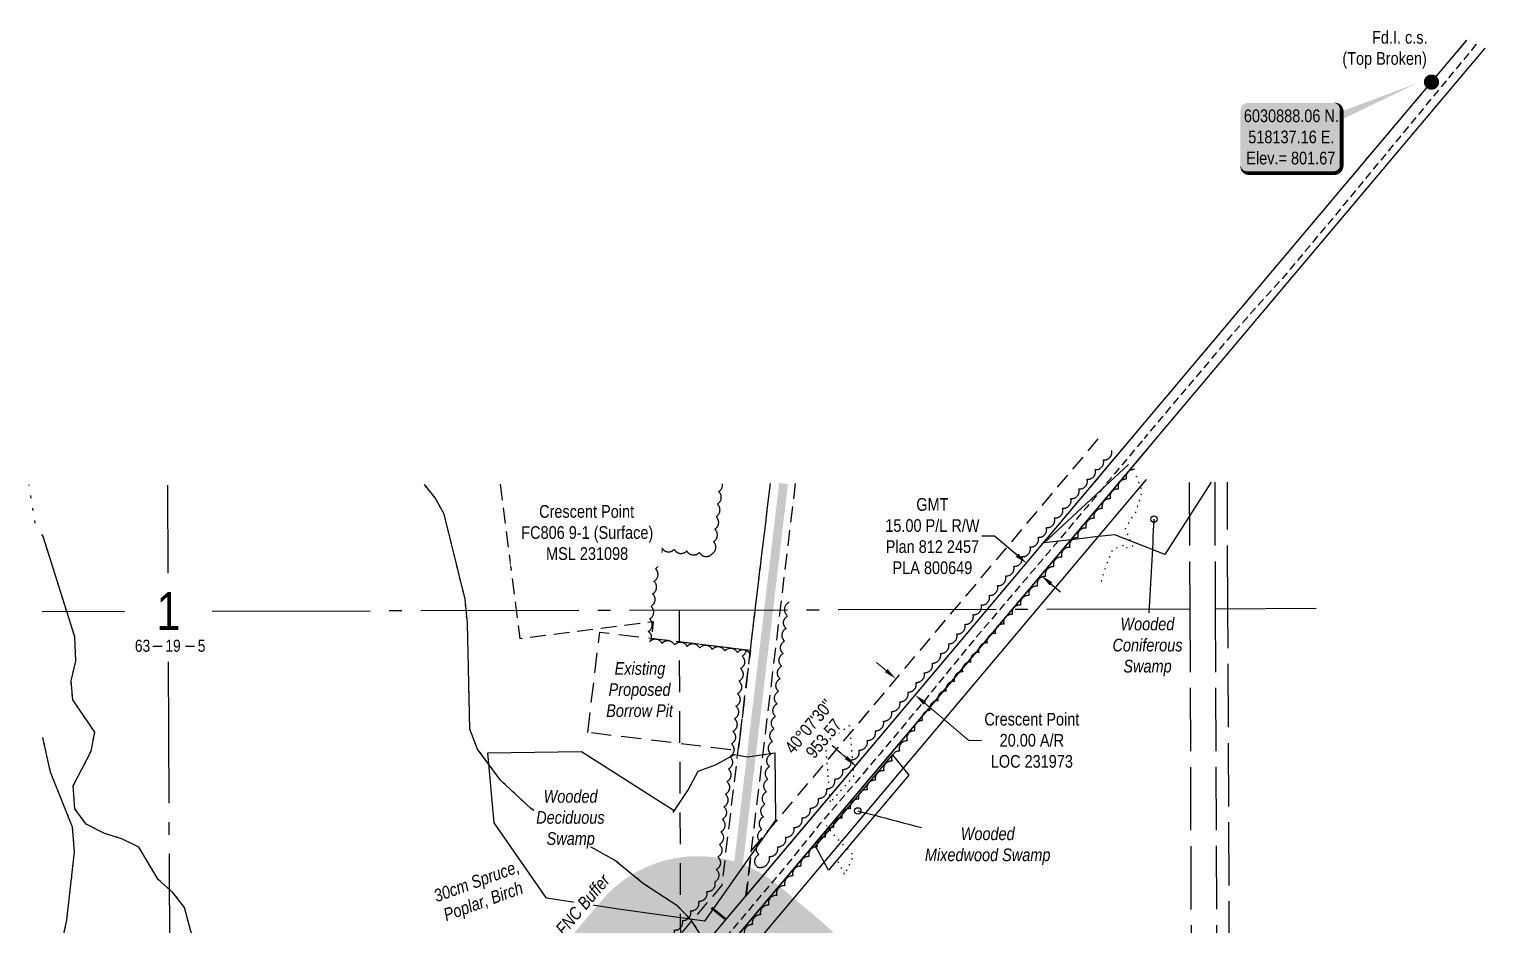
# Model space of a CAD drawing. Extents: x 516945 to 519694, y 6029528 to 6032244.
# Drawn here: x 517028 to 518179, y 6030222 to 6030930 of the extents above; entities that cross this region are included whole.
import ezdxf
from ezdxf.enums import TextEntityAlignment as Align

# ---------------------------------------------------------------- set-up
doc = ezdxf.new("R2010")
doc.units = 0
doc.header["$LTSCALE"] = 5
doc.header["$PDSIZE"] = 0.5
for name, pattern in [('0', [1, 1, 0]), ('foc-ACCESSROAD', [3.75, 2.5, -1.25]), ('foc-LSD', [8, 5, -3]), ('foc-QUARTERLINE', [33, 25, -3, 2, -3]), ('foc-TOPO', [1, 0.2, -0.8]), ('foc-UNSURVEYED', [12.5, 10, -2.5]), ('foc-WHEELTRACKS', [2, 0.4, -1.6]), ('HIDDEN2', [4.762499999999999, 3.175, -1.5875]), ('UG_PIPE', [1.875, 1.25, -0.625])]:
    doc.linetypes.add(name, pattern=pattern)
doc.layers.get('Defpoints').update_dxf_attribs({"color": 9})
for name, color, linetype in [('10', 1, 'Continuous'), ('9', 3, 'Continuous'), ('AS-PIPE-UG', 44, 'UG_PIPE'), ('AS-ROADS', 254, 'Continuous'), ('C-AR', 13, 'foc-ACCESSROAD'), ('C-RW', 13, 'Continuous'), ('C-WS', 13, 'foc-ACCESSROAD'), ('DETAIL-T', 7, 'Continuous'), ('F-RW', 190, 'Continuous'), ('F-WS-S', 190, 'Continuous'), ('L-BD', 7, 'Continuous'), ('L-MON', 1, 'Continuous'), ('L-SECLBL', 7, 'Continuous'), ('L-SECQ', 8, 'foc-QUARTERLINE'), ('L-SECTION-LSD', 7, 'foc-LSD'), ('L-USEC', 7, 'foc-UNSURVEYED'), ('P-BUFFER-H 30m', 51, 'Continuous'), ('P-BUFFER-T', 40, 'Continuous'), ('T-BUSH', 110, '0'), ('T-BUSH-T', 110, 'Continuous'), ('T-EXISTING TFA', 220, 'HIDDEN2'), ('T-EXISTING TFA-T', 220, 'Continuous'), ('T-GENERAL', 48, 'foc-TOPO'), ('T-VEGETATION CHANGE', 104, 'foc-TOPO'), ('T-WATER-P3', 160, 'foc-WHEELTRACKS'), ('WETLAND', 143, 'Continuous'), ('WETLAND-T', 146, 'Continuous')]:
    doc.layers.add(name, color=color, linetype=linetype)
for name, color, linetype, lineweight in [('AS-GENERAL', 48, 'Continuous', 18), ('C-RW-T', 13, 'Continuous', 9), ('C-WS-T', 13, 'Continuous', 9)]:
    doc.layers.add(name, color=color, linetype=linetype, lineweight=lineweight)
doc.styles.add('80', font='ARIALN.TTF', dxfattribs={"height": 10})
doc.styles.add('80CG', font='ARIALN.TTF', dxfattribs={"height": 10})
doc.styles.add('80L', font='ARIALN.TTF', dxfattribs={"height": 10})
doc.styles.add('80LS', font='ARIALNI.TTF', dxfattribs={"height": 10})
doc.styles.add('foc-LtypeFont', font='ARIALN.TTF', dxfattribs={"height": 7.349999999999999})
doc.styles.add('MtXpl_Arial_Narrow', font='ARIALNI.TTF')
doc.styles.add('SIMPLEX', font='ARIALN.TTF')
doc.linetypes.add('foc-TOPO-flowdirection-NOLINE', pattern='A,0,[">",foc-LtypeFont,S=0.3,R=0,X=0,Y=-0.945],-20,[">",foc-LtypeFont,S=0.3,R=0,X=0,Y=-0.945],0', length=20)
doc.dimstyles.new('Compass 5 000', dxfattribs={"dimscale": 5, "dimtxt": 9, "dimasz": 2, "dimexe": 0.2, "dimexo": 0.0625, "dimgap": 0.5, "dimtad": 0, "dimtih": 1, "dimtoh": 1, "dimzin": 0, "dimdsep": 46, "dimtxsty": '80CG', "dimcen": 0.1, "dimse1": 1, "dimse2": 1, "dimclrd": 256, "dimclrt": 256, "dimaunit": 1, "dimadec": 4, "dimazin": 0, "dimtfac": 0.06, "dimtofl": 0, "dimtmove": 0, "dimatfit": 1, "dimfxl": 0.2, "dimtolj": 1, "dimtzin": 0, "dimlwd": -1, "dimarcsym": 0})

# ---------------------------------------------------------------- blocks, each defined once
blk = doc.blocks.new('L-SECLBL')
at = {"layer": '9', "color": 7}
for p, q in [((-5.082139060913505, -27.83004804289613), (-12.28857354467345, -27.83004804289613)), ((20.70431141927111, -27.83004804289613), (13.49787693551116, -27.83004804289613))]:
    blk.add_line(p, q, dxfattribs=at)
at = {"layer": '10', "color": 2, "style": 'SIMPLEX'}
blk.add_attdef('SEC', text='', height=30, dxfattribs=at).set_placement((0, 0), align=Align.MIDDLE)
at = {"layer": '10', "color": 5, "style": '80L'}
blk.add_attdef('TWP', text='', height=9.5, dxfattribs=at).set_placement((-14.43410290347765, -27.36845155570791), align=Align.MIDDLE_RIGHT)
blk.add_attdef('RGE', text='', height=9.5, dxfattribs=at).set_placement((3.622123863462547, -27.36845155570791), align=Align.MIDDLE_CENTER)
blk.add_attdef('MER', text='', height=9.5, dxfattribs=at).set_placement((23.16775162027989, -27.36845155570791), align=Align.MIDDLE_LEFT)
blk = doc.blocks.new('*D31')
at = {"layer": 'Defpoints', "color": 0, "transparency": 16777216}
for p in [(517902.267903775, 6030608.710519779), (517913.7318356927, 6030599.05165126), (517817.1644484326, 6030507.702806908)]:
    blk.add_point(p, dxfattribs=at)
at = {"layer": 'F-WS-S', "transparency": 16777216}
for p, q in [((517791.5979213687, 6030529.243734153), (517781.5979213691, 6030529.243734154)), ((517809.5169903249, 6030514.146127829), (517791.5979213687, 6030529.243734153)), ((517836.275838458, 6030491.600617468), (517843.9232965657, 6030485.157296547))]:
    blk.add_line(p, q, dxfattribs=at)
for points in [[(517810.5908771451, 6030515.42070418), (517808.4431035044, 6030512.871551477), (517817.1644484326, 6030507.702806908)], [(517837.3497252781, 6030492.875193819), (517835.2019516374, 6030490.326041116), (517828.6283803503, 6030498.043938389)]]:
    blk.add_solid(points, dxfattribs=at)
at = {"layer": 'F-WS-S', "transparency": 16777216, "insert": (517742.5119732106, 6030529.243734154), "char_height": 10, "attachment_point": 5, "style": '80CG'}
blk.add_mtext('\\A1;GMT \\P15.00 P/L R/W\\PPlan 812 2457\\PPLA 800649', dxfattribs=at)
blk = doc.blocks.new('fdia')
at = {"color": 255, "const_width": 1}
blk.add_lwpolyline([(-0.5, 0, 1), (0.5, 0, 1)], format="xyb", close=True, dxfattribs=at)
blk = doc.blocks.new('Fdiaa')
blk.add_blockref('fdia', (0, 0))
blk = doc.blocks.new('fdib')
at = {"color": 1, "const_width": 1.6}
blk.add_lwpolyline([(-0.3999999999996362, 0, 0.9999999999999998), (0.3999999999996362, 0, 1)], format="xyb", close=True, dxfattribs=at)
at = {"color": 1}
blk.add_circle((0, 0), 0.8, dxfattribs=at)
blk = doc.blocks.new('Fdibb')
blk.add_blockref('fdib', (0, 0))
blk = doc.blocks.new('fdicc')
for name in ['Fdibb', 'Fdiaa']:
    blk.add_blockref(name, (0, 0))
blk = doc.blocks.new('FDI')
blk.add_blockref('fdicc', (0, 0))
blk = doc.blocks.new('*D32')
at = {"layer": 'C-RW-T', "transparency": 16777216}
for p, q in [((517705.9845319511, 6030422.980566849), (517698.3380227736, 6030429.42501387)), ((517736.562608033, 6030397.209487952), (517771.3886962156, 6030367.858201632)), ((517771.3886962156, 6030367.858201632), (517781.3886962156, 6030367.858201631))]:
    blk.add_line(p, q, dxfattribs=at)
for points in [[(517707.0586064546, 6030424.254985046), (517704.9104574476, 6030421.706148652), (517713.6310411287, 6030416.536119829)], [(517737.6366825365, 6030398.483906149), (517735.4885335295, 6030395.935069757), (517728.9160988554, 6030403.653934973)]]:
    blk.add_solid(points, dxfattribs=at)
at = {"layer": 'Defpoints', "color": 0, "transparency": 16777216}
for p in [(517713.6310411287, 6030416.536119829), (517697.4350683787, 6030397.319163917), (517712.7201261055, 6030384.436979061)]:
    blk.add_point(p, dxfattribs=at)
at = {"layer": 'C-RW-T', "transparency": 16777216, "insert": (517821.1499513318, 6030367.858201632), "char_height": 10, "attachment_point": 5, "style": '80CG'}
blk.add_mtext('\\A1;Crescent Point\\P20.00 A/R\\PLOC 231973', dxfattribs=at)
blk = doc.blocks.new('*U42')
h = blk.add_hatch(color=254)
edge = h.paths.add_edge_path()
edge.add_line((-33.99999999999998, -28.5), (33.99999999999998, -28.5))
edge.add_arc((33.99999999999999, -22.49999999999999), 6.000000000000007, 269.9999999999999, 359.9999999999999)
edge.add_line((39.99999999999999, -22.5), (39.99999999999999, 21))
edge.add_arc((33.99999999999999, 20.99999999999999), 6.000000000000007, 6.785183320455494e-14, 90.00000000000007)
edge.add_line((33.99999999999998, 27), (-33.99999999999998, 27))
edge.add_arc((-33.99999999999999, 20.99999999999999), 6.000000000000007, 89.99999999999993, 179.9999999999999)
edge.add_line((-39.99999999999999, 21), (-39.99999999999999, -22.5))
edge.add_arc((-33.99999999999999, -22.49999999999999), 6.000000000000007, 180, 270.0000000000001)
at = {"color": 1, "flags": 128}
blk.add_lwpolyline([(99.49107337271386, 42.47909325234304, 0, 9.999999999999998, 0), (0, 0, 4.999999999999999, 4.999999999999999, 0)], format="xyseb", dxfattribs=at)
blk.add_lwpolyline([(-33.99999999999998, -28.5, 3, 3, 0), (33.99999999999998, -28.5, 3, 3, 0.4142135623730951), (39.99999999999999, -22.5, 3, 3, 0), (39.99999999999999, 21, 3, 0, 0.4142135623730951), (33.99999999999998, 27, 0, 0, 0), (-33.99999999999998, 27, 0, 0, 0.4142135623730951), (-39.99999999999999, 21, 0, 0, 0), (-39.99999999999999, -22.5, 0, 3, 0.4142135623730951)], format="xyseb", close=True, dxfattribs=at)
at = {"color": 1, "style": '80'}
blk.add_attdef('ENTER_TEXT_001', (-35.98567530695772, -4.996589358799454), '', height=10, dxfattribs=at)

msp = doc.modelspace()

# ---------------------------------------------------------------- hatches: boundary and pattern name
at = {"layer": 'P-BUFFER-H 30m'}
h = msp.add_hatch(color=256, dxfattribs=at)
h.dxf.hatch_style = 1
edge = h.paths.add_edge_path()
edge.add_line((517488.276975547, 6030025.124852603), (517453.888555611, 6030054.112931739))
edge.add_arc((517518.3065093264, 6030130.531642809), 99.94744700022433, 139.874704484111, 229.8704348235247, ccw=False)
edge.add_line((517441.8829980708, 6030194.943901651), (517480.5303533762, 6030240.798008404))
edge.add_arc((517556.9538646322, 6030176.385749563), 99.94744699950077, 49.87470448378048, 139.8747044846265, ccw=False)
edge.add_line((517621.3661234744, 6030252.809260814), (517655.7567035395, 6030223.823744334))
edge.add_arc((517591.3444446969, 6030147.400233083), 99.94744699956232, -40.125295516339975, 49.87470448365309, ccw=False)
edge.add_line((517667.7679559527, 6030082.98797424), (517629.1206006474, 6030037.133867487))
edge.add_line((517629.1206006474, 6030037.133867483), (517629.1149470276, 6030037.127160116))
edge.add_arc((517552.6949292626, 6030101.543563669), 99.94744700016692, 229.8704348235757, 319.8715970655902, ccw=False)

# ---------------------------------------------------------------- linework, layer by layer
at = {"layer": 'AS-GENERAL', "const_width": 1.997898032573754, "flags": 128}
msp.add_lwpolyline([(517567.7429098795, 6030235.58359716), (517578.661167899, 6030226.792220558)], dxfattribs=at)
at = {"layer": 'AS-PIPE-UG', "flags": 128}
for points in [[(518172.5596697601, 6030917.957730726), (518094.5389999968, 6030823.440999948), (518059.0709999968, 6030780.534), (518020.2609999969, 6030734.123999949), (517978.8789999969, 6030688.189999949), (517919.0429999969, 6030617.389999948), (517909.9008579164, 6030606.444062413)], [(517908.3363713028, 6030604.570893893), (517864.4120000001, 6030551.979999949), (517864.426, 6030552.001999949), (517818.8700000001, 6030498.169999949), (517777.006, 6030449.325999977), (517736.1279999968, 6030399.200999949), (517700.8700000001, 6030356.949), (517653.8259999968, 6030302.062), (517625.048, 6030266.589999949), (517556.643, 6030185.666), (517503.796, 6030124.056999949), (517478.464, 6030093.253999949), (517419.6209999968, 6030023.240999949), (517352.6450000001, 6029945.474999948), (517291.334, 6029871.457), (517226.5169999968, 6029796.513999949), (517176.0429999969, 6029734.181999949), (517118.4369999968, 6029664.865), (517083.8240000001, 6029628.789), (517063.208, 6029602.085), (517041.8509664386, 6029576.620469318)]]:
    msp.add_lwpolyline(points, dxfattribs=at)
at = {"layer": 'AS-ROADS', "const_width": 6.99632129, "flags": 128}
for points in [[(517624.8114906015, 6030570.842858219), (517588.5319841504, 6030264.751961135)], [(517573.0869999968, 6030232.541999949), (517581.604, 6030243.885999949), (517586.0749999984, 6030252.712999949), (517588.5389999968, 6030264.891)], [(517439.4279369511, 6030077.499743121), (517573.0869999968, 6030232.541999949)]]:
    msp.add_lwpolyline(points, dxfattribs=at)
at = {"layer": 'C-AR', "flags": 128}
for points in [[(517903.8480636675, 6030611.215401476), (518137.1799999989, 6030888.07), (518165.1987462706, 6030921.303840362)], [(517873.4190044835, 6030606.128822554), (517599.5085419492, 6030281.126714685), (517595.1491899999, 6030244.935911073), (517902.2675764997, 6030609.340111076)], [(517614.1627812018, 6030570.812942015), (517575.9212774246, 6030253.376930708), (517454.6775440808, 6030109.521751456), (517143.5733427504, 6029740.489653619), (517136.5277833598, 6029739.889576177), (517099.4586291562, 6029695.918110418), (517077.3217992363, 6029692.718932769), (517051.9639719309, 6029709.452981474), (517041.363367039, 6029712.671103758)], [(517041.4789225167, 6029680.428660438), (517075.9857283696, 6029657.657049752), (517088.226, 6029643.614999949), (517470.0899999968, 6030096.586999949), (517595.0633299918, 6030245.054899585), (517634.3142086839, 6030570.869554905)]]:
    msp.add_lwpolyline(points, dxfattribs=at)
at = {"layer": 'C-RW', "flags": 128}
msp.add_lwpolyline([(517911.6239804864, 6030573.929823236), (517493.0165146861, 6030077.262683203), (517067.4167894876, 6029572.413932632), (517055.9543428627, 6029582.07705278), (517481.5529879965, 6030086.924522028), (517900.1602444628, 6030583.591413608)], dxfattribs=at)
at = {"layer": 'C-WS', "flags": 128}
msp.add_lwpolyline([(517400.6124167895, 6030570.212999244), (517416.2514489676, 6030448.306877881), (517521.779654708, 6030461.854116049), (517520.1789591122, 6030448.55453834), (517598.5710330189, 6030439.110648238), (517614.4372960681, 6030570.81371323)], dxfattribs=at)
at = {"layer": 'F-RW'}
for points in [[(517595.1534969425, 6030244.971666783), (518165.1914002216, 6030921.30717971)], [(518179.3670763343, 6030914.863237384), (517881.7855543172, 6030561.79030984)], [(517041.8081873683, 6029588.556742593), (517470.0899999968, 6030096.586999949), (517902.2653209421, 6030609.352055904)], [(517913.7240009911, 6030599.684466681), (517481.5535266859, 6030086.925161169), (517041.8911970468, 6029565.395271372)]]:
    msp.add_lwpolyline(points, dxfattribs=at)
at = {"layer": 'L-SECQ', "flags": 128}
for points in [[(517138.3326897966, 6030499.981408303), (517138.0670588131, 6030569.475411229)], [(517038.6499407734, 6030469.774917674), (517103.8134336357, 6030469.920164431)], [(517173.0588877281, 6030470.074509748), (517946.0147006259, 6030471.797396645)], [(517966.1208917166, 6030471.89684924), (518045.9609586681, 6030472.294739736)], [(517141.5501732554, 6029658.227927199), (517138.6001122753, 6030430.018716893)]]:
    msp.add_lwpolyline(points, dxfattribs=at)
at = {"layer": 'L-SECTION-LSD', "flags": 128}
msp.add_lwpolyline([(517542.2264340825, 6030470.897369112), (517545.4138541726, 6029656.270709664)], dxfattribs=at)
at = {"layer": 'L-USEC'}
for p, q in [((517945.613708011, 6030571.744111523), (517946.0147006259, 6030471.797396645)), ((517965.7200711202, 6030571.80059781), (517966.1209667177, 6030471.878064271)), ((517976.1738197745, 6030471.946948955), (517975.7729117367, 6030571.828839996)), ((517946.0147006259, 6030471.797396645), (517947.6366235882, 6030065.570433901)), ((517966.1209682798, 6030471.877673978), (517967.7428912421, 6030065.650711234)), ((517977.795043012, 6030065.721424659), (517976.1738197745, 6030471.946948955))]:
    msp.add_line(p, q, dxfattribs=at)
at = {"layer": 'T-BUSH', "flags": 128}
for points in [[(517604.109751978, 6030267.730790199, 0.5537913837726491), (517613.6399830129, 6030276.15357687, 0.52056705), (517620.0816678942, 6030283.795606377, 0.52056705), (517626.5233527786, 6030291.437635881, 0.52056705), (517632.9650376663, 6030299.079665384, 0.52056705), (517639.4067225482, 6030306.721694838, 0.52056705), (517645.8484074352, 6030314.363724343, 0.52056705), (517652.2900923172, 6030322.005753847, 0.52056705), (517658.7317772041, 6030329.647783351, 0.52056705), (517665.1734620861, 6030337.289812855, 0.52056705), (517671.6151469731, 6030344.931842411, 0.52056705), (517678.056831855, 6030352.573871916, 0.52056705), (517684.4985167388, 6030360.21590142, 0.52056705), (517690.9402016263, 6030367.857930924, 0.52056705), (517697.3818865077, 6030375.499960378, 0.52056705), (517703.8235713954, 6030383.141989882, 0.52056705), (517710.2652562766, 6030390.784019385, 0.52056705), (517716.7069411643, 6030398.42604889, 0.52056705), (517723.1486260455, 6030406.068078395, 0.52056705), (517729.5903109332, 6030413.71010795, 0.52056705), (517736.0319958144, 6030421.352137454, 0.52056705), (517742.4736806989, 6030428.994166959, 0.52056705), (517748.9153655853, 6030436.636196463, 0.52056705), (517755.3570504678, 6030444.278225916, 0.52056705), (517761.7987353554, 6030451.920255421, 0.52056705), (517768.2404202367, 6030459.562284925, 0.52056705), (517774.682105125, 6030467.204314429, 0.52056705), (517781.1237900056, 6030474.846343935, 0.52056705), (517787.565474894, 6030482.488373489, 0.52056705), (517794.0071597745, 6030490.130402993, 0.52056705), (517800.4488446597, 6030497.772432499, 0.52056705), (517806.8905295443, 6030505.414462003, 0.52056705), (517813.3322144286, 6030513.056491445, 0.52056705), (517819.7738993156, 6030520.69852096, 0.52056705), (517826.2155841975, 6030528.340550465, 0.52056705), (517832.6572690845, 6030535.982579969, 0.52056705), (517839.0989539658, 6030543.624609463, 0.52056705), (517845.5406388534, 6030551.266639029, 0.52056705), (517851.9823237347, 6030558.908668533, 0.52056705), (517858.4240086191, 6030566.550698037, 0.52056705), (517864.8656935036, 6030574.192727542, 0.52056705), (517871.307378388, 6030581.834756995, 0.52056705), (517877.7490632757, 6030589.476786499, 0.5158783787313964), (517884.2132515261, 6030597.031474782, 0.5158783787313964)], [(517902.2063735608, 6030581.915483782, 0.52056705), (517895.8604088234, 6030574.193848387, 0.52056705), (517889.5144440859, 6030566.472212997, 0.52056705), (517883.1684793487, 6030558.750577603, 0.52056705), (517876.8225146112, 6030551.028942203, 0.52056705), (517870.4495132472, 6030543.329747046, 0.52056705), (517864.0290069141, 6030535.669980734, 0.52056705), (517857.6085005813, 6030528.01021441, 0.52056705), (517851.1879942478, 6030520.350448092, 0.52056705), (517844.767487915, 6030512.690681775, 0.52056705), (517838.3469815816, 6030505.030915461, 0.52056705), (517831.9264752488, 6030497.371149139, 0.52056705), (517825.4876291465, 6030489.727172508, 0.52056705), (517818.867043123, 6030482.239665419, 0.52056705), (517812.2464570997, 6030474.75215834, 0.52056705), (517805.6258710764, 6030467.264651252, 0.52056705), (517799.0052850534, 6030459.777144169, 0.52056705), (517792.3846990298, 6030452.28963709, 0.52056705), (517785.7641130065, 6030444.802130001, 0.52056705), (517779.2619241095, 6030437.212014448, 0.52056705), (517772.7916037515, 6030429.594280139, 0.52056705), (517766.3212833939, 6030421.97654582, 0.52056705), (517759.8509630362, 6030414.358811505, 0.52056705), (517753.3806426789, 6030406.741077196, 0.52056705), (517746.9103223212, 6030399.123342876, 0.52056705), (517740.5273142499, 6030391.435894402, 0.52056705), (517734.530845266, 6030383.439815284, 0.52056705), (517728.5343762817, 6030375.443736156, 0.52056705), (517722.5379072977, 6030367.447657032, 0.52056705), (517716.5414383137, 6030359.451577914, 0.52056705), (517710.5449693301, 6030351.455498787, 0.52056705), (517704.1224305562, 6030343.806898243, 0.52056705), (517697.4957530939, 6030336.324781731, 0.52056705), (517690.8690756313, 6030328.842665223, 0.52056705), (517684.2423981687, 6030321.360548716, 0.52056705), (517677.6157207061, 6030313.878432209, 0.52056705), (517670.9890432435, 6030306.396315708, 0.52056705), (517664.3623657808, 6030298.9141992, 0.52056705), (517657.8269598896, 6030291.353444421, 0.52056705), (517651.4071244639, 6030283.69311579, 0.52056705), (517644.9872890379, 6030276.032787155, 0.52056705), (517638.5674536118, 6030268.372458525, 0.52056705), (517632.1476181858, 6030260.712129895, 0.52056705), (517625.7743203107, 6030253.013053853, 0.52056705), (517619.403863134, 6030245.311612621, 0.52056705), (517613.0334059576, 6030237.610171398, 0.52056705), (517606.6629487806, 6030229.908730166, 0.52056705), (517600.2924916039, 6030222.207288939, 0.52056705), (517593.9220344276, 6030214.505847717, 0.52056705), (517587.5515772506, 6030206.804406485, 0.52056705), (517581.1811200739, 6030199.102965262, 0.52056705), (517574.8106628975, 6030191.40152403, 0.52056705), (517568.4402057205, 6030183.700082807, 0.52056705), (517563.1867473176, 6030176.099054787, 0.52056705), (517570.8286184436, 6030169.657259438, 0.52056705), (517578.4704895691, 6030163.215464095, 0.52056705), (517586.1123606951, 6030156.773668741, 0.52056705), (517593.7542318205, 6030150.331873397, 0.52056705), (517592.7399266085, 6030143.152643679, 0.52056705), (517586.2978465097, 6030135.511012595, 0.52056705), (517579.8557664103, 6030127.869381512, 0.52056705), (517573.4136863115, 6030120.227750428, 0.52056705), (517566.9716062121, 6030112.586119345, 0.52056705), (517560.5295261133, 6030104.944488262, 0.52056705), (517554.0874460139, 6030097.302857178, 0.52056705), (517546.620009196, 6030101.697102216, 0.52056705), (517538.9781380897, 6030108.138897583, 0.52056705), (517531.3362669827, 6030114.580692959, 0.52056705), (517523.6943958761, 6030121.022488325, 0.52056705), (517516.4582918135, 6030122.523759832, 0.52056705), (517509.9698692029, 6030114.92143824, 0.52056705), (517503.481446593, 6030107.31911664, 0.52056705), (517496.9930239824, 6030099.716795044, 0.52056705), (517490.5046013722, 6030092.114473453, 0.52056705), (517484.000269558, 6030084.525815314, 0.52056705), (517477.4649367839, 6030076.963782051, 0.52056705), (517470.9296040102, 6030069.401748777, 0.52056705), (517464.3942712358, 6030061.839715513, 0.52056705), (517457.858938462, 6030054.27768224, 0.52056705), (517451.3236056876, 6030046.715648972, 0.52056705), (517444.7882729139, 6030039.153615709, 0.52056705), (517438.2529401395, 6030031.591582435, 0.52056705), (517431.7176073655, 6030024.029549172, 0.52056705), (517425.1822745917, 6030016.467515899, 0.52056705), (517418.6469418173, 6030008.905482631, 0.52056705), (517412.1116090436, 6030001.343449368, 0.52056705), (517405.5762762692, 6029993.781416094, 0.52056705), (517399.0409434951, 6029986.219382831, 0.52056705), (517392.5056107213, 6029978.657349558, 0.52056705), (517385.970277947, 6029971.095316295, 0.52056705), (517379.4349451732, 6029963.533283021, 0.52056705), (517372.8996123988, 6029955.971249753, 0.52056705), (517366.3642796251, 6029948.40921649, 0.52056705), (517359.8289468507, 6029940.847183216, 0.52056705), (517353.4631576935, 6029933.142140068, 0.52056705), (517347.1110159456, 6029925.425585347, 0.52056705), (517340.7588741976, 6029917.709030617, 0.52056705), (517334.4067324494, 6029909.992475891, 0.52056705), (517328.0545907014, 6029902.275921171, 0.52056705), (517321.7024489535, 6029894.55936644, 0.52056705), (517315.3503072056, 6029886.84281172, 0.52056705), (517308.9981654579, 6029879.126256994, 0.52056705), (517302.64602371, 6029871.409702264, 0.52056705), (517296.2483223171, 6029863.731495071, 0.52056705), (517289.7289199049, 6029856.155723572, 0.52056705), (517283.2095174928, 6029848.579952072, 0.52056705), (517276.6901150807, 6029841.004180574, 0.52056705), (517270.1707126686, 6029833.428409074, 0.52056705), (517263.6513102564, 6029825.852637576, 0.52056705), (517257.1319078439, 6029818.276866081, 0.52056705), (517250.6125054318, 6029810.701094582, 0.52056705), (517244.0931030197, 6029803.125323083, 0.52056705), (517237.5737006075, 6029795.549551584, 0.52056705), (517231.1321511723, 6029787.910747171, 0.52056705), (517225.0787685578, 6029779.957667232, 0.52056705), (517219.0253859436, 6029772.004587285, 0.52056705), (517212.9720033291, 6029764.051507345, 0.52056705), (517206.9186207142, 6029756.098427405, 0.52056705), (517200.8652380997, 6029748.145347469, 0.52056705), (517194.8118554852, 6029740.192267529, 0.52056705), (517188.758472871, 6029732.239187582, 0.52056705), (517182.5293334147, 6029724.4269889, 0.52056705), (517176.0844038574, 6029716.787760888, 0.52056705), (517169.6394743001, 6029709.148532871, 0.52056705), (517163.1945447428, 6029701.509304859, 0.52056705), (517156.7496151854, 6029693.870076846, 0.52056705), (517150.3046856281, 6029686.23084884, 0.52056705), (517143.8597560708, 6029678.591620828, 0.52056705), (517137.4148265134, 6029670.952392811, 0.52056705), (517130.9698969561, 6029663.313164799, 0.52056705), (517124.4238111577, 6029655.763551258, 0.52056705), (517117.617305481, 6029648.444644094, 0.52056705), (517110.8107998041, 6029641.125736933, 0.52056705), (517105.1260229055, 6029633.79468076, 0.52056705), (517111.7724141229, 6029626.330070567, 0.52056705), (517115.6988074594, 6029618.533958168, 0.52056705), (517118.9665801285, 6029610.337368952, 0.52056705), (517124.9955435134, 6029602.365761704, 0.52056705), (517128.4904821717, 6029597.744688964, 0.52056705)], [(517598.2124042839, 6030436.133734039, 0.5205670499911824), (517588.2893569515, 6030437.329163217, 0.52056705), (517578.3663096226, 6030438.52459234, 0.52056705), (517568.4432622931, 6030439.720021421, 0.52056705), (517558.5202149671, 6030440.9154506, 0.52056705), (517548.5971676379, 6030442.110879727, 0.52056705), (517538.6741203089, 6030443.306308803, 0.52056705), (517528.7510729762, 6030444.501737981, 0.52056705), (517518.828025647, 6030445.697167109, 0.52056705), (517517.7771134124, 6030453.892064931, 0.52056705), (517518.9239709203, 6030463.820843146, 0.52056705), (517520.070828435, 6030473.749621371, 0.52056705), (517521.2176859426, 6030483.678399592, 0.52056705), (517522.364543457, 6030493.607177812, 0.52056705), (517523.5114009652, 6030503.535956033, 0.52056705), (517524.6582584793, 6030513.464734252, 0.52056705), (517528.4287007229, 6030520.056618004, 0.52056705), (517538.3477213771, 6030518.828225336, 0.52056705), (517548.2667420248, 6030517.599832717, 0.52056705), (517558.1857626758, 6030516.371440126, 0.52056705), (517568.1047833302, 6030515.143047535, 0.52056705), (517569.3553605767, 6030524.812005742, 0.52056705), (517570.3894114425, 6030534.753165484, 0.52056705), (517571.4234623082, 6030544.694325265, 0.52056705), (517572.4575131743, 6030554.635485102, 0.52056705), (517573.4915640397, 6030564.576644838, 0.3079048606862061), (517576.5764183996, 6030570.707347877, 0.3079048606862061)], [(517604.109751978, 6030267.730790199, -0.52056705), (517605.305181096, 6030277.653837528, -0.52056705), (517606.500610217, 6030287.576884858, -0.52056705), (517607.6960393414, 6030297.499932188, -0.52056705), (517608.8914684593, 6030307.422979523, -0.52056705), (517610.0868975811, 6030317.346026849, -0.52056705), (517611.2823267054, 6030327.269074223, -0.52056705), (517612.4777558226, 6030337.192121509, -0.52056705), (517613.6731849437, 6030347.115168889, -0.52056705), (517614.8686140681, 6030357.038216168, -0.52056705), (517616.064043186, 6030366.961263549, -0.52056705), (517617.2594723071, 6030376.884310828, -0.52056705), (517618.4549014321, 6030386.80735821, -0.52056705), (517619.6503305493, 6030396.730405488, -0.52056705), (517620.8457596705, 6030406.65345287, -0.52056705), (517622.0411887948, 6030416.576500148, -0.52056705), (517623.2366179127, 6030426.499547529, -0.52056705), (517624.4320470369, 6030436.422594797, -0.52056705), (517625.6274761588, 6030446.345642189, -0.52056705), (517626.822905276, 6030456.268689468, -0.52056705), (517628.0183344004, 6030466.191736849, -0.52056705), (517629.3600853865, 6030477.329376276, -0.52056705)], [(517595.123984709, 6030438.911282536, -0.2363187753821752), (517591.9696210458, 6030434.452428102, -0.52056705), (517590.7741919273, 6030424.529380823, -0.52056705), (517589.5787628029, 6030414.606333441, -0.52056705), (517588.3833336818, 6030404.683286163, -0.52056705), (517587.187904564, 6030394.760238782, -0.52056705), (517585.99247544, 6030384.837191503, -0.52056705), (517584.7970463224, 6030374.914144122, -0.52056705), (517583.6016172007, 6030364.991096833, -0.52056705), (517582.4061880764, 6030355.068049463, -0.52056705), (517581.2107589585, 6030345.145002183, -0.52056705), (517580.0153298362, 6030335.221954802, -0.52056705), (517578.819900713, 6030325.298907523, -0.52056705), (517577.6244715959, 6030315.375860143, -0.52056705), (517576.4290424709, 6030305.452812864, -0.52056705), (517575.2336133498, 6030295.529765482, -0.52056705), (517574.0381842319, 6030285.606718204, -0.52056705), (517572.8427551076, 6030275.683670823, -0.52056705), (517571.6473259865, 6030265.760623544, -0.52056705), (517570.3833829066, 6030255.867362693, -0.52056705), (517563.9421920161, 6030248.224916814, -0.52056705), (517557.5010011255, 6030240.582470935, -0.52056705), (517551.0598102317, 6030232.940025057, -0.52056705), (517544.6186193412, 6030225.297579178, -0.52056705), (517538.1774284506, 6030217.6551333, -0.52056705), (517531.73623756, 6030210.012687421, -0.52056705), (517525.2950466694, 6030202.370241542, -0.52056705), (517518.8538557789, 6030194.727795664, -0.52056705), (517512.4126648883, 6030187.085349836, -0.52056705), (517505.9714739977, 6030179.442903958, -0.52056705), (517499.5302831072, 6030171.800458079, -0.52056705), (517493.0890922173, 6030164.1580122, -0.52056705), (517486.6479013292, 6030156.515566322, -0.52056705), (517480.2067104393, 6030148.873120443, -0.52056705), (517473.7655195481, 6030141.230674565, -0.52056705), (517467.3243286582, 6030133.588228686, -0.52056705), (517460.883137767, 6030125.945782796, -0.52056705), (517454.4419468771, 6030118.30333693, -0.52056705), (517448.0004105633, 6030110.661182161, -0.52056705), (517441.5582837279, 6030103.019525266, -0.52056705), (517435.1161568887, 6030095.377868268, -0.52056705), (517428.674030047, 6030087.736211373, -0.52056705), (517422.2319032085, 6030080.094554374, -0.52056705), (517415.7897763732, 6030072.452897478, -0.52056705), (517409.3476495347, 6030064.81124048, -0.52056705), (517402.9055226936, 6030057.169583534, -0.52056705), (517396.4633958545, 6030049.527926638, -0.52056705), (517390.0212690191, 6030041.88626964, -0.52056705), (517383.5791421806, 6030034.244612745, -0.52056705), (517377.1370153389, 6030026.602955746, -0.52056705), (517370.6948885004, 6030018.961298851, -0.52056705), (517364.2527616657, 6030011.319641854, -0.52056705), (517357.8106348272, 6030003.677984946, -0.52056705), (517351.3685079849, 6029996.036327959, -0.52056705), (517344.9263811463, 6029988.394671013, -0.52056705), (517338.484254311, 6029980.753014082, -0.52056705), (517332.0421274725, 6029973.111357119, -0.52056705), (517325.6000006308, 6029965.469700224, -0.52056705), (517319.1578737929, 6029957.828043225, -0.52056705), (517312.7157469569, 6029950.18638633, -0.52056705), (517306.2736201156, 6029942.544729332, -0.52056705), (517299.8314932768, 6029934.903072436, -0.52056705), (517293.3893664382, 6029927.261415428, -0.52056705), (517286.9472396029, 6029919.619758542, -0.52056705), (517280.5051127619, 6029911.978101544, -0.52056705), (517274.0629859233, 6029904.336444598, -0.52056705), (517267.6208590841, 6029896.694787702, -0.52056705), (517261.1787322488, 6029889.053130704, -0.52056705), (517254.7366054071, 6029881.411473809, -0.52056705), (517248.2944785686, 6029873.76981681, -0.52056705), (517241.8523517333, 6029866.128159915, -0.52056705), (517235.4102248955, 6029858.486502917, -0.52056705), (517228.9680980531, 6029850.844846021, -0.52056705), (517222.5259712145, 6029843.203189023, -0.52056705), (517216.0838443792, 6029835.561532128, -0.52056705), (517209.6417175407, 6029827.919875129, -0.52056705), (517203.199590699, 6029820.278218183, -0.52056705), (517196.7574638611, 6029812.636561288, -0.52056705), (517190.3153370259, 6029804.994904289, -0.52056705), (517183.8732101867, 6029797.353247394, -0.52056705), (517177.431083345, 6029789.711590396, -0.52056705), (517170.9889565064, 6029782.0699335, -0.52056705), (517164.5468296711, 6029774.428276503, -0.52056705), (517160.2460634914, 6029769.326703644)]]:
    msp.add_lwpolyline(points, format="xyb", dxfattribs=at)
at = {"layer": 'T-EXISTING TFA', "flags": 128}
msp.add_lwpolyline([(517469.9422037787, 6030374.049327718), (517479.4920032176, 6030453.435347551), (517598.5710330384, 6030439.110648398), (517589.0212336067, 6030359.724628566)], close=True, dxfattribs=at)
at = {"layer": 'T-GENERAL', "flags": 128}
msp.add_lwpolyline([(517661.8218999979, 6030319.223299967), (517657.9386000013, 6030366.529599915), (517676.9415999984, 6030379.486399916), (517680.2413999986, 6030339.287799914), (517661.8218999979, 6030319.223299967)], close=True, dxfattribs=at)
at = {"layer": 'T-VEGETATION CHANGE', "flags": 128}
for points in [[(517876.1599999968, 6030493.533999949), (517879.3729999968, 6030504.239999949), (517885.341, 6030519.118999953), (517893.33, 6030521.816), (517893.9929999968, 6030519.479999949), (517900.9309999968, 6030521.226), (517895.154, 6030535.315999948), (517903.713, 6030548.758999948), (517908.496, 6030564.989999949), (517903.456, 6030577.633999948), (517905.0055529854, 6030579.507807175)], [(517667.7249999968, 6030271.902999949), (517673.0989999968, 6030261.698), (517680.4809999968, 6030276.826), (517673.7399999968, 6030283.718), (517666.874, 6030290.432), (517658.72, 6030300.695)]]:
    msp.add_lwpolyline(points, dxfattribs=at)
at = {"layer": 'T-WATER-P3', "flags": 128}
for points in [[(517032.9991222818, 6030539.567617061), (517028.2600596264, 6030569.703237926)], [(517591.9001314547, 6029911.859581536), (517580.2201429308, 6029946.778393061), (517581.7161266129, 6029964.948324728), (517598.8631541726, 6029990.900658633), (517598.9812193664, 6030009.273432894), (517589.4074234339, 6030039.594544968), (517590.0110442645, 6030058.443706617), (517592.4060121701, 6030076.539652485), (517599.8714318847, 6030110.487637424), (517600.7821426241, 6030129.804598189), (517598.5492311613, 6030147.486467809), (517593.386168266, 6030161.480094455), (517586.3550426563, 6030174.963302482), (517576.5391930843, 6030186.677033534), (517552.0653963999, 6030225.540231371), (517541.1013091558, 6030236.7313819), (517514.1931574966, 6030254.550530024), (517491.1394041216, 6030273.282585047), (517449.5283705517, 6030296.340128255), (517424.7232979132, 6030314.374467849), (517400.9901270075, 6030336.360669773), (517382.9352172264, 6030360.851650038), (517376.7753947531, 6030376.724693353), (517374.7993571475, 6030460.67761177), (517372.9393366473, 6030479.316452958), (517356.3392880943, 6030546.714257972), (517349.2981937085, 6030559.411065167), (517340.9094853612, 6030570.0452714)], [(517248.2177533514, 6029557.762467953), (517249.132337475, 6029568.592449124), (517248.5402903339, 6029608.104470645), (517251.1353479304, 6029622.877245742), (517256.5433851859, 6029640.148704857), (517270.5033142421, 6029668.235587351), (517279.3761570126, 6029696.082137827), (517282.2243697846, 6029715.391327684), (517291.5114106206, 6029746.12670425), (517291.739086732, 6029780.367700084), (517290.3731420633, 6029800.454192698), (517286.4942531209, 6029818.785314445), (517278.0712552213, 6029833.85669212), (517250.9202704147, 6029847.210577281), (517239.0134187804, 6029855.573997268), (517230.2540239876, 6029867.190580513), (517223.6612877435, 6029880.490064512), (517222.1952827342, 6029895.55834003), (517238.0714321889, 6029925.622176309), (517250.2502091759, 6029955.778288637), (517266.2230799897, 6029980.524628913), (517259.5480605091, 6029994.780693654), (517241.5100673952, 6030017.173180352), (517230.4073288737, 6030026.808205137), (517220.7720628129, 6030038.305128485), (517216.2840373439, 6030052.652050427), (517214.027261853, 6030074.159471456), (517205.4900769553, 6030086.38854991), (517185.1712345267, 6030106.738311186), (517183.2033152932, 6030124.056625635), (517195.7651571352, 6030151.044718307), (517191.3960843864, 6030168.539223115), (517183.2350961347, 6030182.329603795), (517173.5891395048, 6030193.450534428), (517162.0042342325, 6030203.196588841), (517156.0932751094, 6030216.956739753), (517151.118280853, 6030235.660721835), (517142.0292312921, 6030247.591349755), (517130.2053452869, 6030258.033655411), (517115.0771116602, 6030283.499298018), (517102.0860898156, 6030289.855469982), (517087.4643812277, 6030294.550173064), (517073.2572434183, 6030301.593244317), (517064.5383466603, 6030313.815402552), (517063.2111283396, 6030331.804510935), (517077.3160251472, 6030359.378034906), (517080.1134095084, 6030374.253453105), (517062.7361202652, 6030399.948525655), (517061.3864073414, 6030414.88870844), (517065.3173794944, 6030430.564383875), (517064.3211948688, 6030449.578417323), (517039.3420674286, 6030528.979041134), (517038.4323128999, 6030530.497737052)], [(517115.8840976925, 6029773.855354883), (517117.8623886469, 6029805.830068142), (517118.5331708913, 6029866.641704638), (517123.5774150229, 6029903.623552606), (517123.1561729918, 6029982.340406976), (517115.6543614831, 6030015.03623848), (517110.6191366014, 6030029.69062066), (517097.468327836, 6030057.421430803), (517082.0873262723, 6030103.006714189), (517054.8511168037, 6030155.836190007), (517049.8261046051, 6030171.209259924), (517050.6833290908, 6030191.01272638), (517058.1602190691, 6030226.038076069), (517064.1411154991, 6030279.816429694), (517062.6511707509, 6030299.344061702), (517045.1390556038, 6030342.618481066), (517039.0068832721, 6030370.180345863)]]:
    msp.add_lwpolyline(points, dxfattribs=at)
at = {"layer": 'T-WATER-P3', "linetype": 'foc-TOPO-flowdirection-NOLINE', "flags": 128}
for points in [[(517591.9001314547, 6029911.859581536), (517580.2201429308, 6029946.778393061), (517581.7161266129, 6029964.948324728), (517598.8631541726, 6029990.900658633), (517598.9812193664, 6030009.273432894), (517589.4074234339, 6030039.594544968), (517590.0110442645, 6030058.443706617), (517592.4060121701, 6030076.539652485), (517599.8714318847, 6030110.487637424), (517600.7821426241, 6030129.804598189), (517598.5492311613, 6030147.486467809), (517593.386168266, 6030161.480094455), (517586.3550426563, 6030174.963302482), (517576.5391930843, 6030186.677033534), (517552.0653963999, 6030225.540231371), (517541.1013091558, 6030236.7313819), (517514.1931574966, 6030254.550530024), (517491.1394041216, 6030273.282585047), (517449.5283705517, 6030296.340128255), (517424.7232979132, 6030314.374467849), (517400.9901270075, 6030336.360669773), (517382.9352172264, 6030360.851650038), (517376.7753947531, 6030376.724693353), (517374.7993571475, 6030460.67761177), (517372.9393366473, 6030479.316452958), (517356.3392880943, 6030546.714257972), (517349.2981937085, 6030559.411065167), (517340.9094853612, 6030570.0452714)], [(517248.2177533514, 6029557.762467953), (517249.132337475, 6029568.592449124), (517248.5402903339, 6029608.104470645), (517251.1353479304, 6029622.877245742), (517256.5433851859, 6029640.148704857), (517270.5033142421, 6029668.235587351), (517279.3761570126, 6029696.082137827), (517282.2243697846, 6029715.391327684), (517291.5114106206, 6029746.12670425), (517291.739086732, 6029780.367700084), (517290.3731420633, 6029800.454192698), (517286.4942531209, 6029818.785314445), (517278.0712552213, 6029833.85669212), (517250.9202704147, 6029847.210577281), (517239.0134187804, 6029855.573997268), (517230.2540239876, 6029867.190580513), (517223.6612877435, 6029880.490064512), (517222.1952827342, 6029895.55834003), (517238.0714321889, 6029925.622176309), (517250.2502091759, 6029955.778288637), (517266.2230799897, 6029980.524628913), (517259.5480605091, 6029994.780693654), (517241.5100673952, 6030017.173180352), (517230.4073288737, 6030026.808205137), (517220.7720628129, 6030038.305128485), (517216.2840373439, 6030052.652050427), (517214.027261853, 6030074.159471456), (517205.4900769553, 6030086.38854991), (517185.1712345267, 6030106.738311186), (517183.2033152932, 6030124.056625635), (517195.7651571352, 6030151.044718307), (517191.3960843864, 6030168.539223115), (517183.2350961347, 6030182.329603795), (517173.5891395048, 6030193.450534428), (517162.0042342325, 6030203.196588841), (517156.0932751094, 6030216.956739753), (517151.118280853, 6030235.660721835), (517142.0292312921, 6030247.591349755), (517130.2053452869, 6030258.033655411), (517115.0771116602, 6030283.499298018), (517102.0860898156, 6030289.855469982), (517087.4643812277, 6030294.550173064), (517073.2572434183, 6030301.593244317), (517064.5383466603, 6030313.815402552), (517063.2111283396, 6030331.804510935), (517077.3160251472, 6030359.378034906), (517080.1134095084, 6030374.253453105), (517062.7361202652, 6030399.948525655), (517061.3864073414, 6030414.88870844), (517065.3173794944, 6030430.564383875), (517064.3211948688, 6030449.578417323), (517039.3420674286, 6030528.979041134), (517038.4323128999, 6030530.497737052)], [(517115.8840976925, 6029773.855354883), (517117.8623886469, 6029805.830068142), (517118.5331708913, 6029866.641704638), (517123.5774150229, 6029903.623552606), (517123.1561729918, 6029982.340406976), (517115.6543614831, 6030015.03623848), (517110.6191366014, 6030029.69062066), (517097.468327836, 6030057.421430803), (517082.0873262723, 6030103.006714189), (517054.8511168037, 6030155.836190007), (517049.8261046051, 6030171.209259924), (517050.6833290908, 6030191.01272638), (517058.1602190691, 6030226.038076069), (517064.1411154991, 6030279.816429694), (517062.6511707509, 6030299.344061702), (517045.1390556038, 6030342.618481066), (517039.0068832721, 6030370.180345863)]]:
    msp.add_lwpolyline(points, dxfattribs=at)
at = {"layer": 'WETLAND'}
msp.add_lwpolyline([(517962.9644126223, 6030571.792856141), (517926.3068999984, 6030514.860999777), (517886.7724999997, 6030530.317799778), (517871.4046999983, 6030528.596799777), (517856.9809999989, 6030526.981499778), (517830.9644999976, 6030524.067999777), (517897.5558635924, 6030585.786375276)], dxfattribs=at)
for points in [[(517549.1409999991, 6030328.160699778), (517557.331299998, 6030343.563099815), (517570.9629999977, 6030348.499899815), (517586.1319000002, 6030356.665199815), (517596.2451999976, 6030354.846699814), (517617.7897999996, 6030357.949999776), (517618.386599997, 6030304.793099813), (517562.2314000003, 6030225.080499813), (517494.2567999989, 6030234.560299777), (517437.2632999975, 6030243.243699777), (517395.8609999975, 6030302.655099778), (517390.8463000003, 6030358.096199778), (517464.9577999979, 6030359.063499778), (517538.2766999984, 6030312.514399777), (517537.5749999974, 6030310.790999812), (517549.1409999991, 6030328.160699778)], [(517660.3275877292, 6030265.159142491), (517650.1626724167, 6030284.134627094), (517661.2130799552, 6030297.250356943), (517677.6933559182, 6030316.810738634), (517711.0062647032, 6030356.349668522), (517723.7848562999, 6030340.476384262), (517660.3275877292, 6030265.159142491)]]:
    msp.add_lwpolyline(points, close=True, dxfattribs=at)

# ---------------------------------------------------------------- block references
at = {"layer": 'DETAIL-T'}
ref = msp.add_blockref('*U42', (518026.0859782841, 6030844.67257497), dxfattribs=at)
ref.add_attrib('ENTER_TEXT_001', '6030888.06 N.', (517988.7906167561, 6030856.444971514), dxfattribs={"layer": '0', "color": 1, "height": 10.00000000000001, "style": '80'})
ref.add_attrib('ENTER_TEXT_002', '518137.16 E.', (517992.2660601395, 6030839.737377153), dxfattribs={"layer": '0', "color": 1, "height": 10.00000000000001, "style": '80'})
ref.add_attrib('ENTER_TEXT_003', 'Elev.= 801.67', (517990.710807752, 6030823.029782792), dxfattribs={"layer": '0', "color": 1, "height": 10.00000000000001, "style": '80'})
at = {"layer": 'L-MON', "xscale": 5.000000000000044, "yscale": 5.000000000000044, "zscale": 5.000000000000044}
msp.add_blockref('FDI', (518137.1399999968, 6030888.07), dxfattribs=at)
at = {"layer": 'L-SECLBL'}
msp.add_blockref('L-SECLBL', (517138.4472995642, 6030469.997361951), dxfattribs=at).add_auto_attribs({'SEC': '1', 'TWP': '63', 'RGE': '19', 'MER': '5'})

# ---------------------------------------------------------------- texts
at = {"layer": 'T-BUSH-T', "insert": (517317.6399399851, 6030256.209197699), "char_height": 9.994743699999775, "attachment_point": 1, "rotation": 19.999999999999893, "style": '80LS'}
msp.add_mtext_dynamic_manual_height_columns('\\pi59.7355;\\P\\pi25.30613;30cm Spruce, \\P\\pi27.38212;Poplar, Birch', width=119.4710029917738, gutter_width=49.97371849999939, heights=[0], dxfattribs=at)
at = {"layer": 'T-EXISTING TFA-T', "insert": (517484.2926490805, 6030429.680846277), "char_height": 9.9947447, "attachment_point": 1, "style": '80L'}
msp.add_mtext_dynamic_manual_height_columns('\\pi6.9154;{\\fArial Narrow|b0|i1|c0|p34;Existing\\P\\pi2.16346;Proposed \\P\\pi0.29882;Borrow Pit}', width=53.34616580102456, gutter_width=49.9737235, heights=[0], dxfattribs=at)

# ---------------------------------------------------------------- dimensions: what is measured, and where the dimension line sits
at = {"layer": 'C-RW-T', "color": 6}
dim = msp.add_linear_dim(base=(517713.6310411287, 6030416.536119829), p1=(517712.7201261052, 6030384.43697906), p2=(517697.4350683785, 6030397.319163916), angle=139.87594610429488, text='Crescent Point\\P20.00 A/R\\PLOC 231973', dimstyle='Compass 5 000', dxfattribs=at)
dim.commit()
dim.dimension.update_dxf_attribs({"geometry": '*D32', "text_midpoint": (517821.1499513318, 6030367.858201632), "dimtype": 161})

# ---------------------------------------------------------------- leaders
at = {"layer": 'WETLAND-T', "path_type": 1}
for points in [[(517917.6973111689, 6030542.705400531), (517913.6266339991, 6030468.698812553)], [(517683.5085595928, 6030312.121924868), (517755.1585860404, 6030293.41846945)]]:
    msp.add_leader(points, dimstyle='Compass 5 000', override={"dimasz": 1, "dimgap": 0.5, "dimtad": 0, "dimldrblk": 'DotBlank'}, dxfattribs=at)

# ---------------------------------------------------------------- next in the draw order: texts
at = {"layer": 'C-WS-T', "insert": (517414.0989521912, 6030553.77141943), "char_height": 9.994743699999775, "attachment_point": 1, "style": '80L', "bg_fill": 2}
msp.add_mtext_dynamic_manual_height_columns('\\pi17.44742;Crescent Point\\P\\pi3.3382;FC806 9-1 (Surface)\\P\\pi22.9084;MSL 231098', width=109.3781816182854, gutter_width=49.97371849999939, heights=[0], dxfattribs=at)
at = {"layer": 'L-BD', "insert": (517622.7564327652, 6030360.359710609), "char_height": 9.9947447, "width": 56.27777577442156, "attachment_point": 1, "rotation": 49.874599999996235, "line_spacing_factor": 0.9000000000361501, "style": '80L', "bg_fill": 3, "box_fill_scale": 1.15, "bg_fill_color": 256, "bg_fill_true_color": 256, "bg_fill_transparency": 0}
msp.add_mtext("\\pi3.29861;40°07'30'' \\P\\pi11.12873;953.57", dxfattribs=at)
at = {"layer": 'L-MON', "insert": (518065.8760374268, 6030928.442779103), "char_height": 9.9947447, "attachment_point": 1, "style": '80L', "bg_fill": 3, "box_fill_scale": 1.15, "bg_fill_color": 256, "bg_fill_true_color": 256, "bg_fill_transparency": 0}
msp.add_mtext_dynamic_manual_height_columns('\\pi24.24141;Fd.I. c.s.\\P\\pi0.78853;(Top Broken)', width=66.21797889352115, gutter_width=49.9737235, heights=[0], dxfattribs=at)
at = {"layer": 'P-BUFFER-T', "insert": (517423.1993524501, 6030195.063966484), "char_height": 9.9947447, "width": 90.17536830402591, "attachment_point": 1, "rotation": 49.87470448197235, "style": 'MtXpl_Arial_Narrow', "bg_fill": 3, "box_fill_scale": 1.15, "bg_fill_color": 256, "bg_fill_true_color": 256, "bg_fill_transparency": 0}
msp.add_mtext('100m FNC Buffer', dxfattribs=at)
at = {"layer": 'WETLAND-T', "char_height": 9.9947447, "attachment_point": 1, "style": '80L', "bg_fill": 3, "box_fill_scale": 1.15, "bg_fill_color": 256, "bg_fill_true_color": 256, "bg_fill_transparency": 0}
for s, insert, width in [('\\pi6.19954;{\\fArial Narrow|b0|i1|c0|p34;Wooded \\P\\pi-0.06593;Coniferous \\P\\pi8.52778;Swamp}', (517884.9915422968, 6030464.813904099), 54.17110721214324), ('\\pi6.19954;{\\fArial Narrow|b0|i1|c0|p34;Wooded \\P\\pi0.32609;Deciduous \\P\\pi8.52778;Swamp}', (517428.895708821, 6030328.606671524), 54.17110721214324), ('\\pi29.45043;{\\fArial Narrow|b0|i1|c0|p34;Wooded \\P\\pi1.10244;Mixedwood Swamp}', (517735.4646162931, 6030299.057240601), 100.6728944393967)]:
    msp.add_mtext(s, dxfattribs=dict(at, insert=insert, width=width))

# ---------------------------------------------------------------- next in the draw order: dimensions: what is measured, and where the dimension line sits
at = {"layer": 'F-WS-S'}
dim = msp.add_linear_dim(base=(517817.1644484326, 6030507.702806908), p1=(517913.7318356926, 6030599.05165126), p2=(517902.267903775, 6030608.710519779), angle=139.88438351459672, text='GMT \\P15.00 P/L R/W\\PPlan 812 2457\\PPLA 800649', dimstyle='Compass 5 000', dxfattribs=at)
dim.commit()
dim.dimension.update_dxf_attribs({"geometry": '*D31', "text_midpoint": (517742.5119732106, 6030529.243734154), "dimtype": 161})

# ---------------------------------------------------------------- next in the draw order: leaders
at = {"layer": 'L-BD', "path_type": 1}
msp.add_leader([(517681.8569472449, 6030347.843111286), (517663.1919721007, 6030363.553898399)], dimstyle='Compass 5 000', override={"dimgap": 0.5, "dimtad": 0}, dxfattribs=at)

doc.saveas('drawing.dxf')
